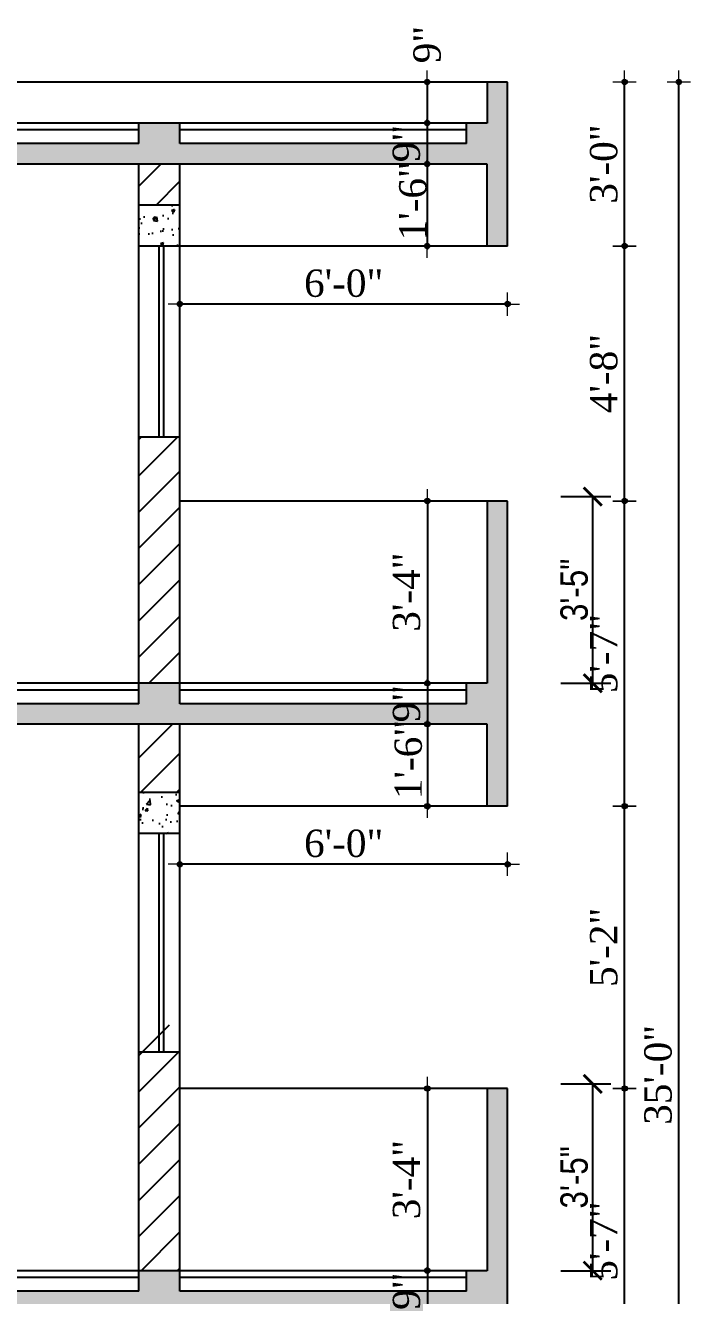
# Model space of a CAD drawing. Header units: feet. Extents: x 29269 to 32217, y -19918 to 20536.
# Drawn here: x 30291.4 to 30437.5, y -19580.8 to -19301.9 of the extents above; entities that cross this region are included whole.
import ezdxf

# ---------------------------------------------------------------- set-up
doc = ezdxf.new("R2010")
doc.units = ezdxf.units.FT
doc.header["$MEASUREMENT"] = 0
doc.header["$PDMODE"] = 2
doc.layers.get('0').update_dxf_attribs({"lineweight": 30})
doc.layers.add('BLK_1_PARAPET_HT', color=2, linetype='Continuous', plot=False)
for name, color, linetype, lineweight in [('D.DIM.', 191, 'Continuous', 5), ('HAT', 8, 'Continuous', 25), ('WAII', 1, 'Continuous', 25)]:
    doc.layers.add(name, color=color, linetype=linetype, lineweight=lineweight)
doc.styles.add('GURPREET', font='times.ttf')
doc.styles.get("Standard").update_dxf_attribs({"font": 'ARIALN.TTF'})
doc.dimstyles.new('GURPREET', dxfattribs={"dimtxt": 6, "dimasz": 0.4, "dimexe": 0.18, "dimexo": 0.0625, "dimgap": 1.5, "dimtad": 1, "dimdec": 1, "dimzin": 3, "dimdsep": 46, "dimlunit": 4, "dimtxsty": 'GURPREET', "dimblk": 'DIM TIK', "dimcen": 1, "dimse1": 1, "dimse2": 1, "dimclrd": 4, "dimclrt": 7, "dimadec": 0, "dimazin": 0, "dimtfac": 0.75, "dimtdec": 1, "dimtix": 1, "dimtmove": 2, "dimatfit": 3, "dimfxl": 0.18, "dimtolj": 1, "dimtzin": 0, "dimlwd": 25, "dimarcsym": 0})
doc.dimstyles.get("Standard").update_dxf_attribs({"dimtxt": 6, "dimasz": 4, "dimexe": 4, "dimexo": 4, "dimgap": 1, "dimtad": 1, "dimdec": 1, "dimzin": 3, "dimdsep": 46, "dimlunit": 4, "dimtxsty": 'Standard', "dimblk": 'ARCHTICK', "dimcen": 0.09, "dimadec": 0, "dimazin": 0, "dimtfac": 1.005, "dimtdec": 1, "dimtofl": 0, "dimtmove": 2, "dimatfit": 3, "dimfxl": 4, "dimfxlon": 1, "dimtolj": 1, "dimtzin": 0, "dimarcsym": 0})
pattern_1 = [(50, (-4015.833, -36884.417), (7.1726018, -0.62752135), [0.75, -8.25]), (355, (-4015.833, -36884.417), (-1.3875133, 7.5219213), [0.6, -6.6]), (100.451444, (-4015.235, -36884.469), (5.7850885, 6.8943999), [0.6374019, -7.0114211]), (46.1842, (-4015.833, -36882.417), (10.6724133, -1.6551928), [1.125, -12.375]), (96.635635, (-4014.944, -36882.555), (9.3466195, 9.741186), [0.9561034, -10.5171376]), (351.184164, (-4015.833, -36882.417), (9.3466195, 9.741186), [0.9, -9.9]), (21, (-4014.833, -36882.917), (5.9690705, -4.0261889), [0.75, -8.25]), (326, (-4014.833, -36882.917), (2.4331533, 7.2515005), [0.6, -6.6]), (71.451445, (-4014.3355, -36883.2524), (8.4022238, 3.2253115), [0.6374019, -7.0114211]), (37.5, (-4015.833, -36884.417), (0.12159855, 3.32893854), [0, -6.52, 0, -6.7, 0, -6.625]), (7.5, (-4015.833, -36884.417), (2.63069537, 3.94411712), [0, -3.82, 0, -6.37, 0, -2.525]), (327.5, (-4018.063, -36884.417), (5.33822436, -0.22554872), [0, -2.5, 0, -7.8, 0, -10.35]), (317.5, (-4019.063, -36884.417), (5.8318617, 1.0010498), [0, -3.25, 0, -5.18, 0, -7.35])]
pattern_2 = [(45, (-4015.833, -36884.417), (-3.97747564, 3.97747564), [])]

# ---------------------------------------------------------------- blocks, each defined once
blk = doc.blocks.new('DIM TIK')
blk.add_hatch(color=7).paths.add_polyline_path([(-1.45, 0, 1), (1.45, 0, 1)])
at = {"color": 7}
for p, q in [((0, 1.45), (0, 6.43)), ((1.45, 0), (6.43, 0)), ((-6.43, 0), (-1.45, 0)), ((0, -6.43), (0, -1.45))]:
    blk.add_line(p, q, dxfattribs=at)
blk.add_circle((0, 0), 1.45, dxfattribs=at)
blk = doc.blocks.new('*D199')
at = {"layer": 'D.DIM.', "color": 4, "linetype": 'Continuous', "lineweight": 25, "transparency": 16777216}
blk.add_line((30423.01, -19601.98), (30423.01, -19535.78), dxfattribs=at)
at = {"layer": 'Defpoints', "color": 0, "transparency": 16777216}
for p in [(30397.32, -19535.38), (30423.01, -19535.38), (30397.32, -19602.38)]:
    blk.add_point(p, dxfattribs=at)
at = {"layer": 'D.DIM.', "color": 4, "lineweight": 25, "transparency": 16777216, "xscale": 0.4, "yscale": 0.4, "zscale": 0.4}
for p, rotation in [((30423.01, -19535.38), 90), ((30423.01, -19602.38), 270)]:
    blk.add_blockref('DIM TIK', p, dxfattribs=dict(at, rotation=rotation))
at = {"layer": 'D.DIM.', "color": 7, "transparency": 16777216, "insert": (30418.45, -19568.88), "char_height": 6, "attachment_point": 5, "rotation": 90, "style": 'GURPREET'}
blk.add_mtext('\\A1;5\'-7"', dxfattribs=at)
blk = doc.blocks.new('*D200')
at = {"layer": 'D.DIM.', "color": 4, "linetype": 'Continuous', "lineweight": 25, "transparency": 16777216}
blk.add_line((30423.01, -19534.98), (30423.01, -19473.78), dxfattribs=at)
at = {"layer": 'Defpoints', "color": 0, "transparency": 16777216}
for p in [(30395.07, -19473.38), (30423.01, -19473.38), (30397.32, -19535.38)]:
    blk.add_point(p, dxfattribs=at)
at = {"layer": 'D.DIM.', "color": 4, "lineweight": 25, "transparency": 16777216, "xscale": 0.4, "yscale": 0.4, "zscale": 0.4}
for p, rotation in [((30423.01, -19473.38), 90), ((30423.01, -19535.38), 270)]:
    blk.add_blockref('DIM TIK', p, dxfattribs=dict(at, rotation=rotation))
at = {"layer": 'D.DIM.', "color": 7, "transparency": 16777216, "insert": (30418.45, -19504.38), "char_height": 6, "attachment_point": 5, "rotation": 90, "style": 'GURPREET'}
blk.add_mtext('\\A1;5\'-2"', dxfattribs=at)
blk = doc.blocks.new('*D201')
at = {"layer": 'D.DIM.', "color": 4, "linetype": 'Continuous', "lineweight": 25, "transparency": 16777216}
blk.add_line((30423.01, -19472.98), (30423.01, -19406.78), dxfattribs=at)
at = {"layer": 'Defpoints', "color": 0, "transparency": 16777216}
for p in [(30397.32, -19406.38), (30423.01, -19406.38), (30395.07, -19473.38)]:
    blk.add_point(p, dxfattribs=at)
at = {"layer": 'D.DIM.', "color": 4, "lineweight": 25, "transparency": 16777216, "xscale": 0.4, "yscale": 0.4, "zscale": 0.4}
for p, rotation in [((30423.01, -19406.38), 90), ((30423.01, -19473.38), 270)]:
    blk.add_blockref('DIM TIK', p, dxfattribs=dict(at, rotation=rotation))
at = {"layer": 'D.DIM.', "color": 7, "transparency": 16777216, "insert": (30418.45, -19439.88), "char_height": 6, "attachment_point": 5, "rotation": 90, "style": 'GURPREET'}
blk.add_mtext('\\A1;5\'-7"', dxfattribs=at)
blk = doc.blocks.new('*D202')
at = {"layer": 'D.DIM.', "color": 4, "linetype": 'Continuous', "lineweight": 25, "transparency": 16777216}
blk.add_line((30423.01, -19405.98), (30423.01, -19350.78), dxfattribs=at)
at = {"layer": 'Defpoints', "color": 0, "transparency": 16777216}
for p in [(30397.32, -19350.38), (30423.01, -19350.38), (30397.32, -19406.38)]:
    blk.add_point(p, dxfattribs=at)
at = {"layer": 'D.DIM.', "color": 4, "lineweight": 25, "transparency": 16777216, "xscale": 0.4, "yscale": 0.4, "zscale": 0.4}
for p, rotation in [((30423.01, -19350.38), 90), ((30423.01, -19406.38), 270)]:
    blk.add_blockref('DIM TIK', p, dxfattribs=dict(at, rotation=rotation))
at = {"layer": 'D.DIM.', "color": 7, "transparency": 16777216, "insert": (30418.45, -19378.38), "char_height": 6, "attachment_point": 5, "rotation": 90, "style": 'GURPREET'}
blk.add_mtext('\\A1;4\'-8"', dxfattribs=at)
blk = doc.blocks.new('*D203')
at = {"layer": 'D.DIM.', "color": 4, "linetype": 'Continuous', "lineweight": 25, "transparency": 16777216}
blk.add_line((30423.01, -19349.98), (30423.01, -19314.78), dxfattribs=at)
at = {"layer": 'Defpoints', "color": 0, "transparency": 16777216}
for p in [(30397.32, -19314.38), (30423.01, -19314.38), (30397.32, -19350.38)]:
    blk.add_point(p, dxfattribs=at)
at = {"layer": 'D.DIM.', "color": 4, "lineweight": 25, "transparency": 16777216, "xscale": 0.4, "yscale": 0.4, "zscale": 0.4}
for p, rotation in [((30423.01, -19314.38), 90), ((30423.01, -19350.38), 270)]:
    blk.add_blockref('DIM TIK', p, dxfattribs=dict(at, rotation=rotation))
at = {"layer": 'D.DIM.', "color": 7, "transparency": 16777216, "insert": (30418.45, -19332.38), "char_height": 6, "attachment_point": 5, "rotation": 90, "style": 'GURPREET'}
blk.add_mtext('\\A1;3\'-0"', dxfattribs=at)
blk = doc.blocks.new('*D36')
at = {"layer": 'D.DIM.', "color": 4, "linetype": 'Continuous', "lineweight": 25, "transparency": 16777216}
blk.add_line((30434.93, -19733.98), (30434.93, -19314.78), dxfattribs=at)
at = {"layer": 'Defpoints', "color": 0, "transparency": 16777216}
for p in [(30393.66, -19314.38), (30434.93, -19314.38), (30432.92, -19734.38)]:
    blk.add_point(p, dxfattribs=at)
at = {"layer": 'D.DIM.', "color": 4, "lineweight": 25, "transparency": 16777216, "xscale": 0.4, "yscale": 0.4, "zscale": 0.4}
for p, rotation in [((30434.93, -19314.38), 90), ((30434.93, -19734.38), 270)]:
    blk.add_blockref('DIM TIK', p, dxfattribs=dict(at, rotation=rotation))
at = {"layer": 'D.DIM.', "color": 7, "transparency": 16777216, "insert": (30430.38, -19532.38), "char_height": 6, "attachment_point": 5, "rotation": 90, "style": 'GURPREET'}
blk.add_mtext('\\A1;35\'-0"', dxfattribs=at)
blk = doc.blocks.new('*D38')
at = {"layer": 'D.DIM.', "color": 4, "linetype": 'Continuous', "lineweight": 25, "transparency": 16777216}
blk.add_line((30396.92, -19486.13), (30325.72, -19486.13), dxfattribs=at)
at = {"layer": 'Defpoints', "color": 0, "transparency": 16777216}
for p in [(30397.32, -19467), (30325.32, -19478.33), (30325.32, -19486.13)]:
    blk.add_point(p, dxfattribs=at)
at = {"layer": 'D.DIM.', "color": 4, "lineweight": 25, "transparency": 16777216, "xscale": 0.4, "yscale": 0.4, "zscale": 0.4, "rotation": 180}
blk.add_blockref('DIM TIK', (30325.32, -19486.13), dxfattribs=at)
at = {"layer": 'D.DIM.', "color": 4, "lineweight": 25, "transparency": 16777216, "xscale": 0.4, "yscale": 0.4, "zscale": 0.4}
blk.add_blockref('DIM TIK', (30397.32, -19486.13), dxfattribs=at)
at = {"layer": 'D.DIM.', "color": 7, "transparency": 16777216, "insert": (30361.32, -19481.58), "char_height": 6, "attachment_point": 5, "style": 'GURPREET'}
blk.add_mtext('\\A1;6\'-0"', dxfattribs=at)
blk = doc.blocks.new('*D39')
at = {"layer": 'D.DIM.', "color": 4, "linetype": 'Continuous', "lineweight": 25, "transparency": 16777216}
blk.add_line((30396.92, -19363.13), (30325.72, -19363.13), dxfattribs=at)
at = {"layer": 'Defpoints', "color": 0, "transparency": 16777216}
for p in [(30397.32, -19344), (30325.32, -19355.33), (30325.32, -19363.13)]:
    blk.add_point(p, dxfattribs=at)
at = {"layer": 'D.DIM.', "color": 4, "lineweight": 25, "transparency": 16777216, "xscale": 0.4, "yscale": 0.4, "zscale": 0.4, "rotation": 180}
blk.add_blockref('DIM TIK', (30325.32, -19363.13), dxfattribs=at)
at = {"layer": 'D.DIM.', "color": 4, "lineweight": 25, "transparency": 16777216, "xscale": 0.4, "yscale": 0.4, "zscale": 0.4}
blk.add_blockref('DIM TIK', (30397.32, -19363.13), dxfattribs=at)
at = {"layer": 'D.DIM.', "color": 7, "transparency": 16777216, "insert": (30361.32, -19358.58), "char_height": 6, "attachment_point": 5, "style": 'GURPREET'}
blk.add_mtext('\\A1;6\'-0"', dxfattribs=at)
blk = doc.blocks.new('*D389')
at = {"layer": 'D.DIM.', "color": 4, "linetype": 'Continuous', "lineweight": 25, "transparency": 16777216}
blk.add_line((30379.65, -19314.78), (30379.65, -19322.98), dxfattribs=at)
at = {"layer": 'Defpoints', "color": 0, "transparency": 16777216}
for p in [(30389.47, -19314.38), (30379.65, -19323.38), (30389.47, -19323.38)]:
    blk.add_point(p, dxfattribs=at)
at = {"layer": 'D.DIM.', "color": 4, "lineweight": 25, "transparency": 16777216, "xscale": 0.4, "yscale": 0.4, "zscale": 0.4}
for p, rotation in [((30379.65, -19314.38), 90), ((30379.65, -19323.38), 270)]:
    blk.add_blockref('DIM TIK', p, dxfattribs=dict(at, rotation=rotation))
at = {"layer": 'D.DIM.', "color": 7, "transparency": 16777216, "insert": (30379.65, -19306.15), "char_height": 6, "attachment_point": 5, "rotation": 90, "style": 'GURPREET'}
blk.add_mtext('\\A1;9"', dxfattribs=at)
blk = doc.blocks.new('*D390')
at = {"layer": 'D.DIM.', "color": 4, "linetype": 'Continuous', "lineweight": 25, "transparency": 16777216}
for p, q in [((30379.65, -19331.98), (30379.65, -19331.58)), ((30379.65, -19332.38), (30379.65, -19350.38)), ((30379.65, -19350.78), (30379.65, -19351.18))]:
    blk.add_line(p, q, dxfattribs=at)
at = {"layer": 'Defpoints', "color": 0, "transparency": 16777216}
for p in [(30392.82, -19332.38), (30379.65, -19350.38), (30392.82, -19350.38)]:
    blk.add_point(p, dxfattribs=at)
at = {"layer": 'D.DIM.', "color": 4, "lineweight": 25, "transparency": 16777216, "xscale": 0.4, "yscale": 0.4, "zscale": 0.4}
for p, rotation in [((30379.65, -19332.38), 270), ((30379.65, -19350.38), 90)]:
    blk.add_blockref('DIM TIK', p, dxfattribs=dict(at, rotation=rotation))
at = {"layer": 'D.DIM.', "color": 7, "transparency": 16777216, "insert": (30376.53, -19340.45), "char_height": 6, "attachment_point": 5, "rotation": 90, "style": 'GURPREET'}
blk.add_mtext('\\A1;1\'-6"', dxfattribs=at)
blk = doc.blocks.new('*D391')
at = {"layer": 'D.DIM.', "color": 4, "linetype": 'Continuous', "lineweight": 25, "transparency": 16777216}
blk.add_line((30379.69, -19406.78), (30379.69, -19445.98), dxfattribs=at)
at = {"layer": 'Defpoints', "color": 0, "transparency": 16777216}
for p in [(30383.25, -19406.38), (30379.69, -19446.38), (30383.25, -19446.38)]:
    blk.add_point(p, dxfattribs=at)
at = {"layer": 'D.DIM.', "color": 4, "lineweight": 25, "transparency": 16777216, "xscale": 0.4, "yscale": 0.4, "zscale": 0.4}
for p, rotation in [((30379.69, -19406.38), 90), ((30379.69, -19446.38), 270)]:
    blk.add_blockref('DIM TIK', p, dxfattribs=dict(at, rotation=rotation))
at = {"layer": 'D.DIM.', "color": 7, "transparency": 16777216, "insert": (30375.14, -19426.38), "char_height": 6, "attachment_point": 5, "rotation": 90, "style": 'GURPREET'}
blk.add_mtext('\\A1;3\'-4"', dxfattribs=at)
blk = doc.blocks.new('*D392')
at = {"layer": 'D.DIM.', "color": 4, "linetype": 'Continuous', "lineweight": 25, "transparency": 16777216}
for p, q in [((30379.69, -19454.98), (30379.69, -19454.58)), ((30379.69, -19455.38), (30379.69, -19473.38)), ((30379.69, -19473.78), (30379.69, -19474.18))]:
    blk.add_line(p, q, dxfattribs=at)
at = {"layer": 'Defpoints', "color": 0, "transparency": 16777216}
for p in [(30392.82, -19455.38), (30379.69, -19473.38), (30392.82, -19473.38)]:
    blk.add_point(p, dxfattribs=at)
at = {"layer": 'D.DIM.', "color": 4, "lineweight": 25, "transparency": 16777216, "xscale": 0.4, "yscale": 0.4, "zscale": 0.4}
for p, rotation in [((30379.69, -19455.38), 270), ((30379.69, -19473.38), 90)]:
    blk.add_blockref('DIM TIK', p, dxfattribs=dict(at, rotation=rotation))
at = {"layer": 'D.DIM.', "color": 7, "transparency": 16777216, "insert": (30375.52, -19463.13), "char_height": 6, "attachment_point": 5, "rotation": 90, "style": 'GURPREET'}
blk.add_mtext('\\A1;1\'-6"', dxfattribs=at)
blk = doc.blocks.new('*D137')
at = {"layer": 'D.DIM.', "color": 4, "linetype": 'Continuous', "lineweight": 25, "transparency": 16777216}
blk.add_line((30379.69, -19535.78), (30379.69, -19574.98), dxfattribs=at)
at = {"layer": 'Defpoints', "color": 0, "transparency": 16777216}
for p in [(30383.25, -19535.38), (30379.69, -19575.38), (30383.25, -19575.38)]:
    blk.add_point(p, dxfattribs=at)
at = {"layer": 'D.DIM.', "color": 4, "lineweight": 25, "transparency": 16777216, "xscale": 0.4, "yscale": 0.4, "zscale": 0.4}
for p, rotation in [((30379.69, -19535.38), 90), ((30379.69, -19575.38), 270)]:
    blk.add_blockref('DIM TIK', p, dxfattribs=dict(at, rotation=rotation))
at = {"layer": 'D.DIM.', "color": 7, "transparency": 16777216, "insert": (30375.14, -19555.38), "char_height": 6, "attachment_point": 5, "rotation": 90, "style": 'GURPREET'}
blk.add_mtext('\\A1;3\'-4"', dxfattribs=at)
blk = doc.blocks.new('*D138')
at = {"layer": 'D.DIM.', "color": 4, "linetype": 'Continuous', "lineweight": 25, "transparency": 16777216}
for p, q in [((30379.69, -19574.98), (30379.69, -19574.58)), ((30379.69, -19575.38), (30379.69, -19584.38)), ((30379.69, -19584.78), (30379.69, -19585.18))]:
    blk.add_line(p, q, dxfattribs=at)
at = {"layer": 'Defpoints', "color": 0, "transparency": 16777216}
for p in [(30383.25, -19575.38), (30379.69, -19584.38), (30392.82, -19584.38)]:
    blk.add_point(p, dxfattribs=at)
at = {"layer": 'D.DIM.', "color": 4, "lineweight": 25, "transparency": 16777216, "xscale": 0.4, "yscale": 0.4, "zscale": 0.4}
for p, rotation in [((30379.69, -19575.38), 270), ((30379.69, -19584.38), 90)]:
    blk.add_blockref('DIM TIK', p, dxfattribs=dict(at, rotation=rotation))
at = {"layer": 'D.DIM.', "color": 7, "transparency": 16777216, "insert": (30375.13, -19579.88), "char_height": 6, "attachment_point": 5, "rotation": 90, "style": 'GURPREET'}
blk.add_mtext('\\A1;9"', dxfattribs=at)
blk = doc.blocks.new('_ArchTick')
at = {"color": 0, "linetype": 'ByBlock', "const_width": 0.15}
blk.add_lwpolyline([(-0.5, -0.5), (0.5, 0.5)], dxfattribs=at)
blk = doc.blocks.new('*D468')
at = {"layer": 'BLK_1_PARAPET_HT', "color": 0, "lineweight": -2, "transparency": 16777216}
for p, q in [((30409.01, -19534.38), (30420.01, -19534.38)), ((30416.01, -19575.38), (30416.01, -19534.38)), ((30409.01, -19575.38), (30420.01, -19575.38))]:
    blk.add_line(p, q, dxfattribs=at)
at = {"layer": 'Defpoints', "color": 0, "transparency": 16777216}
for p in [(30397.32, -19534.38), (30416.01, -19534.38), (30392.82, -19575.38)]:
    blk.add_point(p, dxfattribs=at)
at = {"layer": 'BLK_1_PARAPET_HT', "color": 0, "lineweight": -2, "transparency": 16777216, "xscale": 4, "yscale": 4, "zscale": 4}
for p, rotation in [((30416.01, -19534.38), 90), ((30416.01, -19575.38), 270)]:
    blk.add_blockref('_ArchTick', p, dxfattribs=dict(at, rotation=rotation))
at = {"layer": 'BLK_1_PARAPET_HT', "color": 0, "transparency": 16777216, "insert": (30411.95, -19554.88), "char_height": 6, "attachment_point": 5, "rotation": 90}
blk.add_mtext('\\A1;3\'-5"', dxfattribs=at)
blk = doc.blocks.new('*D469')
at = {"layer": 'BLK_1_PARAPET_HT', "color": 0, "lineweight": -2, "transparency": 16777216}
for p, q in [((30409.01, -19405.38), (30420.01, -19405.38)), ((30416.01, -19446.38), (30416.01, -19405.38)), ((30409.01, -19446.38), (30420.01, -19446.38))]:
    blk.add_line(p, q, dxfattribs=at)
at = {"layer": 'Defpoints', "color": 0, "transparency": 16777216}
for p in [(30397.32, -19405.38), (30416.01, -19405.38), (30392.82, -19446.38)]:
    blk.add_point(p, dxfattribs=at)
at = {"layer": 'BLK_1_PARAPET_HT', "color": 0, "lineweight": -2, "transparency": 16777216, "xscale": 4, "yscale": 4, "zscale": 4}
for p, rotation in [((30416.01, -19405.38), 90), ((30416.01, -19446.38), 270)]:
    blk.add_blockref('_ArchTick', p, dxfattribs=dict(at, rotation=rotation))
at = {"layer": 'BLK_1_PARAPET_HT', "color": 0, "transparency": 16777216, "insert": (30411.95, -19425.88), "char_height": 6, "attachment_point": 5, "rotation": 90}
blk.add_mtext('\\A1;3\'-5"', dxfattribs=at)
blk = doc.blocks.new('*D520')
at = {"layer": 'D.DIM.', "color": 4, "linetype": 'Continuous', "lineweight": 25, "transparency": 16777216}
blk.add_line((30423.01, -19601.98), (30423.01, -19535.78), dxfattribs=at)
at = {"layer": 'Defpoints', "color": 0, "transparency": 16777216}
for p in [(30397.32, -19535.38), (30423.01, -19535.38), (30397.32, -19602.38)]:
    blk.add_point(p, dxfattribs=at)
at = {"layer": 'D.DIM.', "color": 4, "lineweight": 25, "transparency": 16777216, "xscale": 0.4, "yscale": 0.4, "zscale": 0.4}
for p, rotation in [((30423.01, -19535.38), 90), ((30423.01, -19602.38), 270)]:
    blk.add_blockref('DIM TIK', p, dxfattribs=dict(at, rotation=rotation))
at = {"layer": 'D.DIM.', "color": 7, "transparency": 16777216, "insert": (30418.45, -19568.88), "char_height": 6, "attachment_point": 5, "rotation": 90, "style": 'GURPREET'}
blk.add_mtext('\\A1;5\'-7"', dxfattribs=at)
blk = doc.blocks.new('*D521')
at = {"layer": 'D.DIM.', "color": 4, "linetype": 'Continuous', "lineweight": 25, "transparency": 16777216}
blk.add_line((30423.01, -19534.98), (30423.01, -19473.78), dxfattribs=at)
at = {"layer": 'Defpoints', "color": 0, "transparency": 16777216}
for p in [(30395.07, -19473.38), (30423.01, -19473.38), (30397.32, -19535.38)]:
    blk.add_point(p, dxfattribs=at)
at = {"layer": 'D.DIM.', "color": 4, "lineweight": 25, "transparency": 16777216, "xscale": 0.4, "yscale": 0.4, "zscale": 0.4}
for p, rotation in [((30423.01, -19473.38), 90), ((30423.01, -19535.38), 270)]:
    blk.add_blockref('DIM TIK', p, dxfattribs=dict(at, rotation=rotation))
at = {"layer": 'D.DIM.', "color": 7, "transparency": 16777216, "insert": (30418.45, -19504.38), "char_height": 6, "attachment_point": 5, "rotation": 90, "style": 'GURPREET'}
blk.add_mtext('\\A1;5\'-2"', dxfattribs=at)
blk = doc.blocks.new('*D522')
at = {"layer": 'D.DIM.', "color": 4, "linetype": 'Continuous', "lineweight": 25, "transparency": 16777216}
blk.add_line((30423.01, -19472.98), (30423.01, -19406.78), dxfattribs=at)
at = {"layer": 'Defpoints', "color": 0, "transparency": 16777216}
for p in [(30397.32, -19406.38), (30423.01, -19406.38), (30395.07, -19473.38)]:
    blk.add_point(p, dxfattribs=at)
at = {"layer": 'D.DIM.', "color": 4, "lineweight": 25, "transparency": 16777216, "xscale": 0.4, "yscale": 0.4, "zscale": 0.4}
for p, rotation in [((30423.01, -19406.38), 90), ((30423.01, -19473.38), 270)]:
    blk.add_blockref('DIM TIK', p, dxfattribs=dict(at, rotation=rotation))
at = {"layer": 'D.DIM.', "color": 7, "transparency": 16777216, "insert": (30418.45, -19439.88), "char_height": 6, "attachment_point": 5, "rotation": 90, "style": 'GURPREET'}
blk.add_mtext('\\A1;5\'-7"', dxfattribs=at)
blk = doc.blocks.new('*D523')
at = {"layer": 'D.DIM.', "color": 4, "linetype": 'Continuous', "lineweight": 25, "transparency": 16777216}
blk.add_line((30423.01, -19405.98), (30423.01, -19350.78), dxfattribs=at)
at = {"layer": 'Defpoints', "color": 0, "transparency": 16777216}
for p in [(30397.32, -19350.38), (30423.01, -19350.38), (30397.32, -19406.38)]:
    blk.add_point(p, dxfattribs=at)
at = {"layer": 'D.DIM.', "color": 4, "lineweight": 25, "transparency": 16777216, "xscale": 0.4, "yscale": 0.4, "zscale": 0.4}
for p, rotation in [((30423.01, -19350.38), 90), ((30423.01, -19406.38), 270)]:
    blk.add_blockref('DIM TIK', p, dxfattribs=dict(at, rotation=rotation))
at = {"layer": 'D.DIM.', "color": 7, "transparency": 16777216, "insert": (30418.45, -19378.38), "char_height": 6, "attachment_point": 5, "rotation": 90, "style": 'GURPREET'}
blk.add_mtext('\\A1;4\'-8"', dxfattribs=at)
blk = doc.blocks.new('*D524')
at = {"layer": 'D.DIM.', "color": 4, "linetype": 'Continuous', "lineweight": 25, "transparency": 16777216}
blk.add_line((30423.01, -19349.98), (30423.01, -19314.78), dxfattribs=at)
at = {"layer": 'Defpoints', "color": 0, "transparency": 16777216}
for p in [(30397.32, -19314.38), (30423.01, -19314.38), (30397.32, -19350.38)]:
    blk.add_point(p, dxfattribs=at)
at = {"layer": 'D.DIM.', "color": 4, "lineweight": 25, "transparency": 16777216, "xscale": 0.4, "yscale": 0.4, "zscale": 0.4}
for p, rotation in [((30423.01, -19314.38), 90), ((30423.01, -19350.38), 270)]:
    blk.add_blockref('DIM TIK', p, dxfattribs=dict(at, rotation=rotation))
at = {"layer": 'D.DIM.', "color": 7, "transparency": 16777216, "insert": (30418.45, -19332.38), "char_height": 6, "attachment_point": 5, "rotation": 90, "style": 'GURPREET'}
blk.add_mtext('\\A1;3\'-0"', dxfattribs=at)
blk = doc.blocks.new('*D525')
at = {"layer": 'D.DIM.', "color": 4, "linetype": 'Continuous', "lineweight": 25, "transparency": 16777216}
blk.add_line((30434.93, -19733.98), (30434.93, -19314.78), dxfattribs=at)
at = {"layer": 'Defpoints', "color": 0, "transparency": 16777216}
for p in [(30393.66, -19314.38), (30434.93, -19314.38), (30432.92, -19734.38)]:
    blk.add_point(p, dxfattribs=at)
at = {"layer": 'D.DIM.', "color": 4, "lineweight": 25, "transparency": 16777216, "xscale": 0.4, "yscale": 0.4, "zscale": 0.4}
for p, rotation in [((30434.93, -19314.38), 90), ((30434.93, -19734.38), 270)]:
    blk.add_blockref('DIM TIK', p, dxfattribs=dict(at, rotation=rotation))
at = {"layer": 'D.DIM.', "color": 7, "transparency": 16777216, "insert": (30430.38, -19532.38), "char_height": 6, "attachment_point": 5, "rotation": 90, "style": 'GURPREET'}
blk.add_mtext('\\A1;35\'-0"', dxfattribs=at)
blk = doc.blocks.new('*D527')
at = {"layer": 'D.DIM.', "color": 4, "linetype": 'Continuous', "lineweight": 25, "transparency": 16777216}
blk.add_line((30396.92, -19486.13), (30325.72, -19486.13), dxfattribs=at)
at = {"layer": 'Defpoints', "color": 0, "transparency": 16777216}
for p in [(30397.32, -19467), (30325.32, -19478.33), (30325.32, -19486.13)]:
    blk.add_point(p, dxfattribs=at)
at = {"layer": 'D.DIM.', "color": 4, "lineweight": 25, "transparency": 16777216, "xscale": 0.4, "yscale": 0.4, "zscale": 0.4, "rotation": 180}
blk.add_blockref('DIM TIK', (30325.32, -19486.13), dxfattribs=at)
at = {"layer": 'D.DIM.', "color": 4, "lineweight": 25, "transparency": 16777216, "xscale": 0.4, "yscale": 0.4, "zscale": 0.4}
blk.add_blockref('DIM TIK', (30397.32, -19486.13), dxfattribs=at)
at = {"layer": 'D.DIM.', "color": 7, "transparency": 16777216, "insert": (30361.32, -19481.58), "char_height": 6, "attachment_point": 5, "style": 'GURPREET'}
blk.add_mtext('\\A1;6\'-0"', dxfattribs=at)
blk = doc.blocks.new('*D528')
at = {"layer": 'D.DIM.', "color": 4, "linetype": 'Continuous', "lineweight": 25, "transparency": 16777216}
blk.add_line((30396.92, -19363.13), (30325.72, -19363.13), dxfattribs=at)
at = {"layer": 'Defpoints', "color": 0, "transparency": 16777216}
for p in [(30397.32, -19344), (30325.32, -19355.33), (30325.32, -19363.13)]:
    blk.add_point(p, dxfattribs=at)
at = {"layer": 'D.DIM.', "color": 4, "lineweight": 25, "transparency": 16777216, "xscale": 0.4, "yscale": 0.4, "zscale": 0.4, "rotation": 180}
blk.add_blockref('DIM TIK', (30325.32, -19363.13), dxfattribs=at)
at = {"layer": 'D.DIM.', "color": 4, "lineweight": 25, "transparency": 16777216, "xscale": 0.4, "yscale": 0.4, "zscale": 0.4}
blk.add_blockref('DIM TIK', (30397.32, -19363.13), dxfattribs=at)
at = {"layer": 'D.DIM.', "color": 7, "transparency": 16777216, "insert": (30361.32, -19358.58), "char_height": 6, "attachment_point": 5, "style": 'GURPREET'}
blk.add_mtext('\\A1;6\'-0"', dxfattribs=at)
blk = doc.blocks.new('*D810')
at = {"layer": 'D.DIM.', "color": 4, "linetype": 'Continuous', "lineweight": 25, "transparency": 16777216}
blk.add_line((30379.65, -19314.78), (30379.65, -19322.98), dxfattribs=at)
at = {"layer": 'Defpoints', "color": 0, "transparency": 16777216}
for p in [(30389.47, -19314.38), (30379.65, -19323.38), (30389.47, -19323.38)]:
    blk.add_point(p, dxfattribs=at)
at = {"layer": 'D.DIM.', "color": 4, "lineweight": 25, "transparency": 16777216, "xscale": 0.4, "yscale": 0.4, "zscale": 0.4}
for p, rotation in [((30379.65, -19314.38), 90), ((30379.65, -19323.38), 270)]:
    blk.add_blockref('DIM TIK', p, dxfattribs=dict(at, rotation=rotation))
at = {"layer": 'D.DIM.', "color": 7, "transparency": 16777216, "insert": (30379.65, -19306.15), "char_height": 6, "attachment_point": 5, "rotation": 90, "style": 'GURPREET'}
blk.add_mtext('\\A1;9"', dxfattribs=at)
blk = doc.blocks.new('*D811')
at = {"layer": 'D.DIM.', "color": 4, "linetype": 'Continuous', "lineweight": 25, "transparency": 16777216}
for p, q in [((30379.65, -19322.98), (30379.65, -19322.58)), ((30379.65, -19323.38), (30379.65, -19332.38)), ((30379.65, -19332.78), (30379.65, -19333.18))]:
    blk.add_line(p, q, dxfattribs=at)
at = {"layer": 'Defpoints', "color": 0, "transparency": 16777216}
for p in [(30389.47, -19323.38), (30379.65, -19332.38), (30392.82, -19332.38)]:
    blk.add_point(p, dxfattribs=at)
at = {"layer": 'D.DIM.', "color": 4, "lineweight": 25, "transparency": 16777216, "xscale": 0.4, "yscale": 0.4, "zscale": 0.4}
for p, rotation in [((30379.65, -19323.38), 270), ((30379.65, -19332.38), 90)]:
    blk.add_blockref('DIM TIK', p, dxfattribs=dict(at, rotation=rotation))
at = {"layer": 'D.DIM.', "color": 7, "transparency": 16777216, "insert": (30375.09, -19327.88), "char_height": 6, "attachment_point": 5, "rotation": 90, "style": 'GURPREET'}
blk.add_mtext('\\A1;9"', dxfattribs=at)
blk = doc.blocks.new('*D812')
at = {"layer": 'D.DIM.', "color": 4, "linetype": 'Continuous', "lineweight": 25, "transparency": 16777216}
for p, q in [((30379.65, -19331.98), (30379.65, -19331.58)), ((30379.65, -19332.38), (30379.65, -19350.38)), ((30379.65, -19350.78), (30379.65, -19351.18))]:
    blk.add_line(p, q, dxfattribs=at)
at = {"layer": 'Defpoints', "color": 0, "transparency": 16777216}
for p in [(30392.82, -19332.38), (30379.65, -19350.38), (30392.82, -19350.38)]:
    blk.add_point(p, dxfattribs=at)
at = {"layer": 'D.DIM.', "color": 4, "lineweight": 25, "transparency": 16777216, "xscale": 0.4, "yscale": 0.4, "zscale": 0.4}
for p, rotation in [((30379.65, -19332.38), 270), ((30379.65, -19350.38), 90)]:
    blk.add_blockref('DIM TIK', p, dxfattribs=dict(at, rotation=rotation))
at = {"layer": 'D.DIM.', "color": 7, "transparency": 16777216, "insert": (30376.53, -19340.45), "char_height": 6, "attachment_point": 5, "rotation": 90, "style": 'GURPREET'}
blk.add_mtext('\\A1;1\'-6"', dxfattribs=at)
blk = doc.blocks.new('*D813')
at = {"layer": 'D.DIM.', "color": 4, "linetype": 'Continuous', "lineweight": 25, "transparency": 16777216}
blk.add_line((30379.69, -19406.78), (30379.69, -19445.98), dxfattribs=at)
at = {"layer": 'Defpoints', "color": 0, "transparency": 16777216}
for p in [(30383.25, -19406.38), (30379.69, -19446.38), (30383.25, -19446.38)]:
    blk.add_point(p, dxfattribs=at)
at = {"layer": 'D.DIM.', "color": 4, "lineweight": 25, "transparency": 16777216, "xscale": 0.4, "yscale": 0.4, "zscale": 0.4}
for p, rotation in [((30379.69, -19406.38), 90), ((30379.69, -19446.38), 270)]:
    blk.add_blockref('DIM TIK', p, dxfattribs=dict(at, rotation=rotation))
at = {"layer": 'D.DIM.', "color": 7, "transparency": 16777216, "insert": (30375.14, -19426.38), "char_height": 6, "attachment_point": 5, "rotation": 90, "style": 'GURPREET'}
blk.add_mtext('\\A1;3\'-4"', dxfattribs=at)
blk = doc.blocks.new('*D814')
at = {"layer": 'D.DIM.', "color": 4, "linetype": 'Continuous', "lineweight": 25, "transparency": 16777216}
for p, q in [((30379.69, -19445.98), (30379.69, -19445.58)), ((30379.69, -19446.38), (30379.69, -19455.38)), ((30379.69, -19455.78), (30379.69, -19456.18))]:
    blk.add_line(p, q, dxfattribs=at)
at = {"layer": 'Defpoints', "color": 0, "transparency": 16777216}
for p in [(30383.25, -19446.38), (30379.69, -19455.38), (30392.82, -19455.38)]:
    blk.add_point(p, dxfattribs=at)
at = {"layer": 'D.DIM.', "color": 4, "lineweight": 25, "transparency": 16777216, "xscale": 0.4, "yscale": 0.4, "zscale": 0.4}
for p, rotation in [((30379.69, -19446.38), 270), ((30379.69, -19455.38), 90)]:
    blk.add_blockref('DIM TIK', p, dxfattribs=dict(at, rotation=rotation))
at = {"layer": 'D.DIM.', "color": 7, "transparency": 16777216, "insert": (30375.13, -19450.88), "char_height": 6, "attachment_point": 5, "rotation": 90, "style": 'GURPREET'}
blk.add_mtext('\\A1;9"', dxfattribs=at)
blk = doc.blocks.new('*D815')
at = {"layer": 'D.DIM.', "color": 4, "linetype": 'Continuous', "lineweight": 25, "transparency": 16777216}
for p, q in [((30379.69, -19454.98), (30379.69, -19454.58)), ((30379.69, -19455.38), (30379.69, -19473.38)), ((30379.69, -19473.78), (30379.69, -19474.18))]:
    blk.add_line(p, q, dxfattribs=at)
at = {"layer": 'Defpoints', "color": 0, "transparency": 16777216}
for p in [(30392.82, -19455.38), (30379.69, -19473.38), (30392.82, -19473.38)]:
    blk.add_point(p, dxfattribs=at)
at = {"layer": 'D.DIM.', "color": 4, "lineweight": 25, "transparency": 16777216, "xscale": 0.4, "yscale": 0.4, "zscale": 0.4}
for p, rotation in [((30379.69, -19455.38), 270), ((30379.69, -19473.38), 90)]:
    blk.add_blockref('DIM TIK', p, dxfattribs=dict(at, rotation=rotation))
at = {"layer": 'D.DIM.', "color": 7, "transparency": 16777216, "insert": (30375.52, -19463.13), "char_height": 6, "attachment_point": 5, "rotation": 90, "style": 'GURPREET'}
blk.add_mtext('\\A1;1\'-6"', dxfattribs=at)
blk = doc.blocks.new('*D816')
at = {"layer": 'D.DIM.', "color": 4, "linetype": 'Continuous', "lineweight": 25, "transparency": 16777216}
blk.add_line((30379.69, -19535.78), (30379.69, -19574.98), dxfattribs=at)
at = {"layer": 'Defpoints', "color": 0, "transparency": 16777216}
for p in [(30383.25, -19535.38), (30379.69, -19575.38), (30383.25, -19575.38)]:
    blk.add_point(p, dxfattribs=at)
at = {"layer": 'D.DIM.', "color": 4, "lineweight": 25, "transparency": 16777216, "xscale": 0.4, "yscale": 0.4, "zscale": 0.4}
for p, rotation in [((30379.69, -19535.38), 90), ((30379.69, -19575.38), 270)]:
    blk.add_blockref('DIM TIK', p, dxfattribs=dict(at, rotation=rotation))
at = {"layer": 'D.DIM.', "color": 7, "transparency": 16777216, "insert": (30375.14, -19555.38), "char_height": 6, "attachment_point": 5, "rotation": 90, "style": 'GURPREET'}
blk.add_mtext('\\A1;3\'-4"', dxfattribs=at)
blk = doc.blocks.new('*D817')
at = {"layer": 'D.DIM.', "color": 4, "linetype": 'Continuous', "lineweight": 25, "transparency": 16777216}
for p, q in [((30379.69, -19574.98), (30379.69, -19574.58)), ((30379.69, -19575.38), (30379.69, -19584.38)), ((30379.69, -19584.78), (30379.69, -19585.18))]:
    blk.add_line(p, q, dxfattribs=at)
at = {"layer": 'Defpoints', "color": 0, "transparency": 16777216}
for p in [(30383.25, -19575.38), (30379.69, -19584.38), (30392.82, -19584.38)]:
    blk.add_point(p, dxfattribs=at)
at = {"layer": 'D.DIM.', "color": 4, "lineweight": 25, "transparency": 16777216, "xscale": 0.4, "yscale": 0.4, "zscale": 0.4}
for p, rotation in [((30379.69, -19575.38), 270), ((30379.69, -19584.38), 90)]:
    blk.add_blockref('DIM TIK', p, dxfattribs=dict(at, rotation=rotation))
at = {"layer": 'D.DIM.', "color": 7, "transparency": 16777216, "insert": (30375.13, -19579.88), "char_height": 6, "attachment_point": 5, "rotation": 90, "style": 'GURPREET'}
blk.add_mtext('\\A1;9"', dxfattribs=at)

msp = doc.modelspace()

# ---------------------------------------------------------------- hatches: boundary and pattern name
at = {"layer": 'HAT'}
h = msp.add_hatch(dxfattribs=at)
h.set_pattern_fill('AR-CONC', color=256)
h.set_pattern_definition(pattern_1)
h.paths.add_polyline_path([(29734.32, -19327.88), (29734.32, -19323.38), (29729.82, -19323.38), (29729.82, -19314.38), (29725.32, -19314.38), (29725.32, -19350.38), (29729.82, -19350.38), (29729.82, -19332.38), (30392.82, -19332.38), (30392.82, -19350.38), (30397.32, -19350.38), (30397.32, -19314.38), (30392.82, -19314.38), (30392.82, -19323.38), (30388.32, -19323.38), (30388.32, -19327.88), (30325.32, -19327.88), (30325.32, -19323.38), (30316.32, -19323.38), (30316.32, -19327.88)])
h = msp.add_hatch(dxfattribs=at)
h.set_pattern_fill('ANSI31', color=256, scale=45)
h.set_pattern_definition(pattern_2)
h.paths.add_polyline_path([(30325.32, -19332.38), (30316.32, -19332.38), (30316.32, -19341.38), (30325.32, -19341.38)])
h = msp.add_hatch(dxfattribs=at)
h.set_pattern_fill('AR-CONC', color=256)
h.set_pattern_definition([(50, (-4015.833, -36884.417), (7.1726018, -0.62752135), [0.75, -8.25]), (355, (-4015.833, -36884.417), (-1.3875133, 7.5219213), [0.6, -6.6]), (100.4514, (-4015.235, -36884.469), (5.7850938, 6.8943954), [0.6374019, -7.0114211]), (46.1842, (-4015.833, -36882.417), (10.6724105, -1.6551901), [1.125, -12.375]), (96.6356, (-4014.944, -36882.555), (9.346627, 9.7411787), [0.956103, -10.51713]), (351.1842, (-4015.833, -36882.417), (9.3466195, 9.741186), [0.9, -9.9]), (21, (-4014.833, -36882.917), (5.9690705, -4.0261889), [0.75, -8.25]), (326, (-4014.833, -36882.917), (2.4331533, 7.2515005), [0.6, -6.6]), (71.4514, (-4014.3355, -36883.2524), (8.4022263, 3.225305), [0.6374019, -7.0114211]), (37.5, (-4015.833, -36884.417), (0.12159855, 3.32893854), [0, -6.52, 0, -6.7, 0, -6.625]), (7.5, (-4015.833, -36884.417), (2.63069537, 3.94411712), [0, -3.82, 0, -6.37, 0, -2.525]), (327.5, (-4018.063, -36884.417), (5.33822436, -0.22554872), [0, -2.5, 0, -7.8, 0, -10.35]), (317.5, (-4019.063, -36884.417), (5.8318617, 1.0010498), [0, -3.25, 0, -5.18, 0, -7.35])])
h.paths.add_polyline_path([(30325.32, -19341.38), (30316.32, -19341.38), (30316.32, -19350.38), (30325.32, -19350.38)])
h = msp.add_hatch(dxfattribs=at)
h.set_pattern_fill('ANSI31', color=256, scale=45)
h.set_pattern_definition(pattern_2)
h.paths.add_polyline_path([(30325.32, -19392.38), (30316.32, -19392.38), (30316.32, -19446.38), (30325.32, -19446.38)])
h = msp.add_hatch(dxfattribs=at)
h.set_pattern_fill('AR-CONC', color=256)
h.set_pattern_definition(pattern_1)
h.paths.add_polyline_path([(30392.82, -19455.38), (30392.82, -19473.38), (30397.32, -19473.38), (30397.32, -19406.38), (30392.82, -19406.38), (30392.82, -19446.38), (30388.32, -19446.38), (30388.32, -19450.88), (30325.32, -19450.88), (30325.32, -19446.38), (30316.32, -19446.38), (30316.32, -19450.88), (30220.32, -19450.88), (30220.32, -19446.38), (30215.82, -19446.38), (30215.82, -19450.88), (29806.32, -19450.88), (29806.32, -19446.38), (29797.32, -19446.38), (29797.32, -19450.88), (29734.32, -19450.88), (29734.32, -19446.38), (29729.82, -19446.38), (29729.82, -19406.38), (29725.32, -19406.38), (29725.32, -19473.38), (29729.82, -19473.38), (29729.82, -19455.38)])
h = msp.add_hatch(dxfattribs=at)
h.set_pattern_fill('ANSI31', color=256, scale=45)
h.set_pattern_definition([(45, (-4015.833, -36755.417), (-3.97747564, 3.97747564), [])])
h.paths.add_polyline_path([(30325.32, -19455.38), (30316.32, -19455.38), (30316.32, -19470.38), (30325.32, -19470.38)])
h = msp.add_hatch(dxfattribs=at)
h.set_pattern_fill('AR-CONC', color=256)
h.set_pattern_definition([(50, (-4015.833, -36755.417), (7.1726018, -0.62752135), [0.75, -8.25]), (355, (-4015.833, -36755.417), (-1.3875133, 7.5219213), [0.6, -6.6]), (100.4514, (-4015.235, -36755.469), (5.7850938, 6.8943954), [0.6374019, -7.0114211]), (46.1842, (-4015.833, -36753.417), (10.6724105, -1.6551901), [1.125, -12.375]), (96.6356, (-4014.944, -36753.555), (9.346627, 9.7411787), [0.956103, -10.51713]), (351.1842, (-4015.833, -36753.417), (9.3466195, 9.741186), [0.9, -9.9]), (21, (-4014.833, -36753.917), (5.9690705, -4.0261889), [0.75, -8.25]), (326, (-4014.833, -36753.917), (2.4331533, 7.2515005), [0.6, -6.6]), (71.4514, (-4014.3355, -36754.2524), (8.4022263, 3.225305), [0.6374019, -7.0114211]), (37.5, (-4015.833, -36755.417), (0.12159855, 3.32893854), [0, -6.52, 0, -6.7, 0, -6.625]), (7.5, (-4015.833, -36755.417), (2.63069537, 3.94411712), [0, -3.82, 0, -6.37, 0, -2.525]), (327.5, (-4018.063, -36755.417), (5.33822436, -0.22554872), [0, -2.5, 0, -7.8, 0, -10.35]), (317.5, (-4019.063, -36755.417), (5.8318617, 1.0010498), [0, -3.25, 0, -5.18, 0, -7.35])])
h.paths.add_polyline_path([(30325.32, -19470.38), (30316.32, -19470.38), (30316.32, -19479.38), (30325.32, -19479.38)])
h = msp.add_hatch(dxfattribs=at)
h.set_pattern_fill('ANSI31', color=256, scale=45)
h.set_pattern_definition(pattern_2)
h.paths.add_polyline_path([(30325.32, -19521.38), (30316.32, -19521.38), (30316.32, -19575.38), (30325.32, -19575.38)])
h = msp.add_hatch(dxfattribs=at)
h.set_pattern_fill('AR-CONC', color=256)
h.set_pattern_definition(pattern_1)
h.paths.add_polyline_path([(29729.82, -19584.38), (30392.82, -19584.38), (30392.82, -19602.38), (30397.32, -19602.38), (30397.32, -19535.38), (30392.82, -19535.38), (30392.82, -19575.38), (30388.32, -19575.38), (30388.32, -19579.88), (30325.32, -19579.88), (30325.32, -19575.38), (30316.32, -19575.38), (30316.32, -19579.88), (30220.32, -19579.88), (30220.32, -19575.38), (30215.82, -19575.38), (30215.82, -19579.88), (29806.32, -19579.88), (29806.32, -19575.38), (29797.32, -19575.38), (29797.32, -19579.88), (29734.32, -19579.88), (29734.32, -19575.38), (29729.82, -19575.38), (29729.82, -19535.38), (29725.32, -19535.38), (29725.32, -19602.38), (29729.82, -19602.38)])

# ---------------------------------------------------------------- linework, layer by layer
at = {"layer": 'WAII'}
for p, q in [((30392.82, -19314.38), (29725.32, -19314.38)), ((30392.82, -19314.38), (30392.82, -19323.38)), ((30397.32, -19314.38), (30392.82, -19314.38)), ((30397.32, -19350.38), (30397.32, -19314.38)), ((30392.82, -19323.38), (29729.82, -19323.38)), ((30316.32, -19324.88), (29734.32, -19324.88)), ((30316.32, -19327.88), (30316.32, -19323.38)), ((30325.32, -19327.88), (30325.32, -19323.38)), ((30388.32, -19324.88), (30325.32, -19324.88)), ((30388.32, -19327.88), (30388.32, -19323.38)), ((30316.32, -19327.88), (29734.32, -19327.88)), ((30388.32, -19327.88), (30325.32, -19327.88)), ((30392.82, -19332.38), (29729.82, -19332.38)), ((30316.32, -19450.88), (30316.32, -19332.38)), ((30325.32, -19450.88), (30325.32, -19332.38)), ((30392.82, -19350.38), (30392.82, -19332.38)), ((30325.32, -19341.38), (30316.32, -19341.38)), ((30325.32, -19350.38), (30316.32, -19350.38)), ((30320.82, -19392.38), (30320.82, -19350.38)), ((30321.82, -19392.38), (30321.82, -19350.38)), ((30392.82, -19350.38), (30325.32, -19350.38)), ((30397.32, -19350.38), (30392.82, -19350.38)), ((30325.32, -19392.38), (30316.32, -19392.38)), ((30392.82, -19406.38), (30325.32, -19406.38)), ((30397.32, -19406.38), (30392.82, -19406.38)), ((30392.82, -19406.38), (30392.82, -19446.38)), ((30397.32, -19473.38), (30397.32, -19406.38)), ((30392.82, -19446.38), (30145.32, -19446.38)), ((30316.32, -19447.88), (30220.32, -19447.88)), ((30388.32, -19447.88), (30325.32, -19447.88)), ((30388.32, -19450.88), (30388.32, -19446.38)), ((30316.32, -19450.88), (30220.32, -19450.88)), ((30388.32, -19450.88), (30325.32, -19450.88)), ((30392.82, -19455.38), (29729.82, -19455.38)), ((30316.32, -19579.88), (30316.32, -19455.38)), ((30325.32, -19579.88), (30325.32, -19455.38)), ((30392.82, -19473.38), (30392.82, -19455.38)), ((30325.32, -19470.38), (30316.32, -19470.38)), ((30392.82, -19473.38), (30325.32, -19473.38)), ((30397.32, -19473.38), (30392.82, -19473.38)), ((30325.32, -19479.38), (30316.32, -19479.38)), ((30320.82, -19527.38), (30320.82, -19479.38)), ((30321.82, -19527.38), (30321.82, -19479.38)), ((30325.32, -19527.38), (30316.32, -19527.38)), ((30392.82, -19535.38), (30325.32, -19535.38)), ((30397.32, -19535.38), (30392.82, -19535.38)), ((30392.82, -19535.38), (30392.82, -19575.38)), ((30397.32, -19602.38), (30397.32, -19535.38)), ((30392.82, -19575.38), (30145.32, -19575.38)), ((30388.32, -19579.88), (30388.32, -19575.38)), ((30316.32, -19576.88), (30220.32, -19576.88)), ((30388.32, -19576.88), (30325.32, -19576.88)), ((30316.32, -19579.88), (30220.32, -19579.88)), ((30388.32, -19579.88), (30325.32, -19579.88))]:
    msp.add_line(p, q, dxfattribs=at)

# ---------------------------------------------------------------- dimensions: what is measured, and where the dimension line sits
at = {"layer": 'BLK_1_PARAPET_HT', "color": 3}
for base, p1, p2, picture, middle in [((30416.01, -19405.38), (30392.82, -19446.38), (30397.32, -19405.38), '*D469', (30411.95, -19425.88)), ((30416.01, -19534.38), (30392.82, -19575.38), (30397.32, -19534.38), '*D468', (30411.95, -19554.88))]:
    dim = msp.add_linear_dim(base=base, p1=p1, p2=p2, angle=90, dimstyle='Standard', override={"dimfxl": 7}, dxfattribs=at)
    dim.commit()
    dim.dimension.update_dxf_attribs({"geometry": picture, "text_midpoint": middle})
at = {"layer": 'D.DIM.'}
for base, p1, p2, picture, middle in [((30379.65, -19323.38), (30389.47, -19314.38), (30389.47, -19323.38), '*D389', (30379.65, -19306.15)), ((30379.65, -19323.38), (30389.47, -19314.38), (30389.47, -19323.38), '*D810', (30379.65, -19306.15)), ((30434.93, -19314.38), (30432.92, -19734.38), (30393.66, -19314.38), '*D36', (30430.38, -19532.38)), ((30434.93, -19314.38), (30432.92, -19734.38), (30393.66, -19314.38), '*D525', (30430.38, -19532.38)), ((30379.65, -19350.38), (30392.82, -19332.38), (30392.82, -19350.38), '*D390', (30376.53, -19340.45)), ((30379.65, -19350.38), (30392.82, -19332.38), (30392.82, -19350.38), '*D812', (30376.53, -19340.45)), ((30379.69, -19473.38), (30392.82, -19455.38), (30392.82, -19473.38), '*D392', (30375.52, -19463.13)), ((30379.69, -19473.38), (30392.82, -19455.38), (30392.82, -19473.38), '*D815', (30375.52, -19463.13))]:
    dim = msp.add_linear_dim(base=base, p1=p1, p2=p2, angle=90, dimstyle='GURPREET', dxfattribs=at)
    dim.commit()
    dim.dimension.update_dxf_attribs({"geometry": picture, "text_midpoint": middle, "dimtype": 160})
for base, p1, p2, picture, middle in [((30423.01, -19314.38), (30397.32, -19350.38), (30397.32, -19314.38), '*D203', (30418.45, -19332.38)), ((30423.01, -19314.38), (30397.32, -19350.38), (30397.32, -19314.38), '*D524', (30418.45, -19332.38)), ((30379.65, -19332.38), (30389.47, -19323.38), (30392.82, -19332.38), '*D811', (30375.09, -19327.88)), ((30423.01, -19350.38), (30397.32, -19406.38), (30397.32, -19350.38), '*D202', (30418.45, -19378.38)), ((30423.01, -19350.38), (30397.32, -19406.38), (30397.32, -19350.38), '*D523', (30418.45, -19378.38)), ((30379.69, -19446.38), (30383.25, -19406.38), (30383.25, -19446.38), '*D391', (30375.14, -19426.38)), ((30379.69, -19446.38), (30383.25, -19406.38), (30383.25, -19446.38), '*D813', (30375.14, -19426.38)), ((30423.01, -19406.38), (30395.07, -19473.38), (30397.32, -19406.38), '*D201', (30418.45, -19439.88)), ((30423.01, -19406.38), (30395.07, -19473.38), (30397.32, -19406.38), '*D522', (30418.45, -19439.88)), ((30379.69, -19455.38), (30383.25, -19446.38), (30392.82, -19455.38), '*D814', (30375.13, -19450.88)), ((30423.01, -19473.38), (30397.32, -19535.38), (30395.07, -19473.38), '*D200', (30418.45, -19504.38)), ((30423.01, -19473.38), (30397.32, -19535.38), (30395.07, -19473.38), '*D521', (30418.45, -19504.38)), ((30379.69, -19575.38), (30383.25, -19535.38), (30383.25, -19575.38), '*D137', (30375.14, -19555.38)), ((30379.69, -19575.38), (30383.25, -19535.38), (30383.25, -19575.38), '*D816', (30375.14, -19555.38)), ((30423.01, -19535.38), (30397.32, -19602.38), (30397.32, -19535.38), '*D199', (30418.45, -19568.88)), ((30423.01, -19535.38), (30397.32, -19602.38), (30397.32, -19535.38), '*D520', (30418.45, -19568.88)), ((30379.69, -19584.38), (30383.25, -19575.38), (30392.82, -19584.38), '*D138', (30375.13, -19579.88)), ((30379.69, -19584.38), (30383.25, -19575.38), (30392.82, -19584.38), '*D817', (30375.13, -19579.88))]:
    dim = msp.add_linear_dim(base=base, p1=p1, p2=p2, angle=90, dimstyle='GURPREET', dxfattribs=at)
    dim.commit()
    dim.dimension.update_dxf_attribs({"geometry": picture, "text_midpoint": middle})
for base, p1, p2, picture, middle in [((30325.32, -19363.13), (30397.32, -19344), (30325.32, -19355.33), '*D39', (30361.32, -19358.58)), ((30325.32, -19363.13), (30397.32, -19344), (30325.32, -19355.33), '*D528', (30361.32, -19358.58)), ((30325.32, -19486.13), (30397.32, -19467), (30325.32, -19478.33), '*D38', (30361.32, -19481.58)), ((30325.32, -19486.13), (30397.32, -19467), (30325.32, -19478.33), '*D527', (30361.32, -19481.58))]:
    dim = msp.add_linear_dim(base=base, p1=p1, p2=p2, dimstyle='GURPREET', dxfattribs=at)
    dim.commit()
    dim.dimension.update_dxf_attribs({"geometry": picture, "text_midpoint": middle})

doc.saveas('drawing.dxf')
